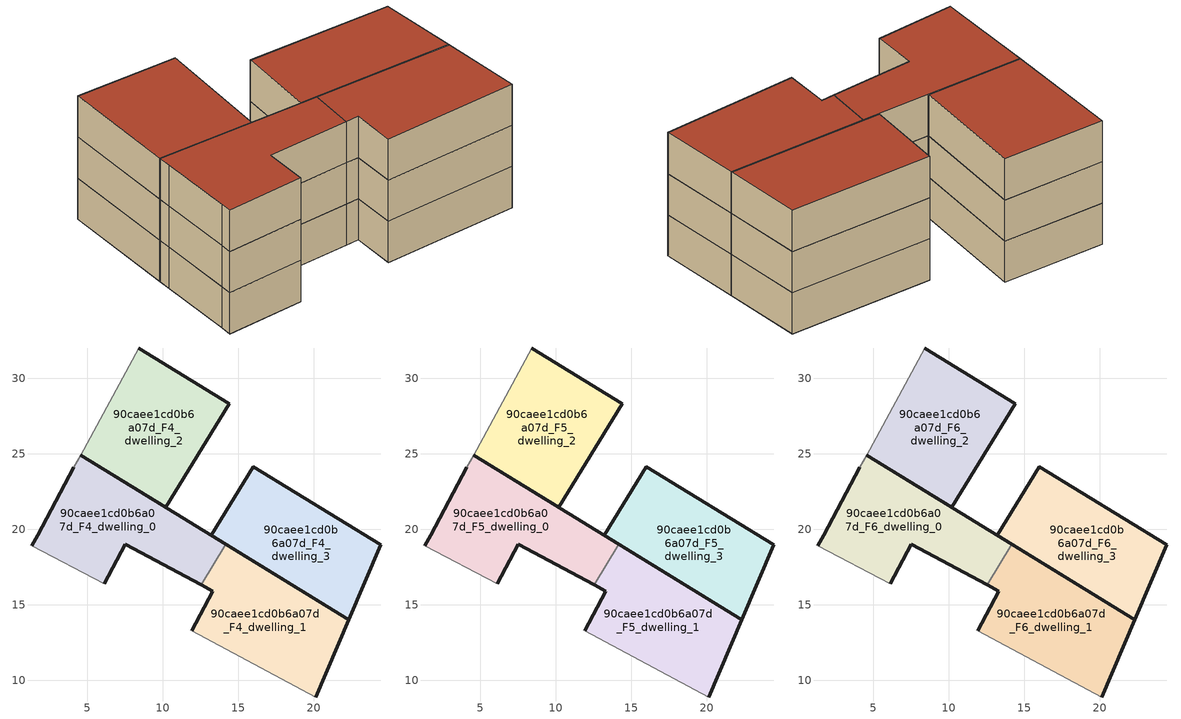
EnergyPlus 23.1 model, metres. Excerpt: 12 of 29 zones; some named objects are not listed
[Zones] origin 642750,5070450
90caee1cd0b6a07d_F4_dwelling_0
 floor to 90caee1cd0b6a07d_F3_dwelling_0 (EU_floor_Construction): 12.54,16.32 14.19,19 4.56,24.91 4.12,24.11 1.72,19.61 1.32,18.91 6.12,16.4 7.52,19 z12
 wall outside (EU_wall_Construction): 1.32,18.91 1.72,19.61 4.12,24.11 / 4.56,24.91 14.19,19 / 12.54,16.32 7.52,19 6.12,16.4 z12:15
 wall adiabatic (EU_wall_Construction): 4.12,24.11 4.56,24.91 / 6.12,16.4 1.32,18.91 z12:15
 wall to 90caee1cd0b6a07d_F4_dwelling_1 (EU_wall_Construction): 14.19,19 12.54,16.32 z12:15
90caee1cd0b6a07d_F4_dwelling_1
 floor to 90caee1cd0b6a07d_F3_dwelling_1 (EU_floor_Construction): 20.13,8.89 22.32,14.01 14.19,19 12.54,16.32 13.33,15.9 11.92,13.3 z12
 wall outside (EU_wall_Construction): 11.92,13.3 13.33,15.9 12.54,16.32 / 14.19,19 22.32,14.01 20.13,8.89 z12:15
 wall adiabatic (EU_wall_Construction): 20.13,8.89 11.92,13.3 z12:15
90caee1cd0b6a07d_F4_dwelling_2
 floor to 90caee1cd0b6a07d_F3_dwelling_2 (EU_floor_Construction): 10.19,21.45 14.41,28.33 8.43,32.01 4.56,24.91 z12
 wall outside (EU_wall_Construction): 8.43,32.01 14.41,28.33 10.19,21.45 4.56,24.91 z12:15
 wall adiabatic (EU_wall_Construction): 4.56,24.91 8.43,32.01 z12:15
90caee1cd0b6a07d_F4_dwelling_3
 floor to 90caee1cd0b6a07d_F3_dwelling_3 (EU_floor_Construction): 22.32,14.01 24.45,18.98 16.01,24.16 13.22,19.6 z12
 wall outside (EU_wall_Construction): 16.01,24.16 24.45,18.98 22.32,14.01 13.22,19.6 16.01,24.16 z12:15
90caee1cd0b6a07d_F5_dwelling_0
 floor to 90caee1cd0b6a07d_F4_dwelling_0 (EU_floor_Construction): 12.54,16.32 14.19,19 4.56,24.91 4.12,24.11 1.72,19.61 1.32,18.91 6.12,16.4 7.52,19 z15
 wall outside (EU_wall_Construction): 1.32,18.91 1.72,19.61 4.12,24.11 / 4.56,24.91 14.19,19 / 12.54,16.32 7.52,19 6.12,16.4 z15:18
 wall adiabatic (EU_wall_Construction): 4.12,24.11 4.56,24.91 / 6.12,16.4 1.32,18.91 z15:18
 wall to 90caee1cd0b6a07d_F5_dwelling_1 (EU_wall_Construction): 14.19,19 12.54,16.32 z15:18
90caee1cd0b6a07d_F5_dwelling_1
 floor to 90caee1cd0b6a07d_F4_dwelling_1 (EU_floor_Construction): 20.13,8.89 22.32,14.01 14.19,19 12.54,16.32 13.33,15.9 11.92,13.3 z15
 wall outside (EU_wall_Construction): 11.92,13.3 13.33,15.9 12.54,16.32 / 14.19,19 22.32,14.01 20.13,8.89 z15:18
 wall adiabatic (EU_wall_Construction): 20.13,8.89 11.92,13.3 z15:18
90caee1cd0b6a07d_F5_dwelling_2
 floor to 90caee1cd0b6a07d_F4_dwelling_2 (EU_floor_Construction): 10.19,21.45 14.41,28.33 8.43,32.01 4.56,24.91 z15
 wall outside (EU_wall_Construction): 8.43,32.01 14.41,28.33 10.19,21.45 4.56,24.91 z15:18
 wall adiabatic (EU_wall_Construction): 4.56,24.91 8.43,32.01 z15:18
90caee1cd0b6a07d_F5_dwelling_3
 floor to 90caee1cd0b6a07d_F4_dwelling_3 (EU_floor_Construction): 22.32,14.01 24.45,18.98 16.01,24.16 13.22,19.6 z15
 wall outside (EU_wall_Construction): 16.01,24.16 24.45,18.98 22.32,14.01 13.22,19.6 16.01,24.16 z15:18
90caee1cd0b6a07d_F6_dwelling_0
 floor to 90caee1cd0b6a07d_F5_dwelling_0 (EU_floor_Construction): 12.54,16.32 14.19,19 4.56,24.91 4.12,24.11 1.72,19.61 1.32,18.91 6.12,16.4 7.52,19 z18
 wall outside (EU_wall_Construction): 1.32,18.91 1.72,19.61 4.12,24.11 / 4.56,24.91 14.19,19 / 12.54,16.32 7.52,19 6.12,16.4 z18:21
 wall adiabatic (EU_wall_Construction): 4.12,24.11 4.56,24.91 / 6.12,16.4 1.32,18.91 z18:21
 wall to 90caee1cd0b6a07d_F6_dwelling_1 (EU_wall_Construction): 14.19,19 12.54,16.32 z18:21
 roof outside (EU_roof_Construction): 14.19,19 12.54,16.32 7.52,19 6.12,16.4 1.32,18.91 1.72,19.61 4.12,24.11 4.56,24.91 z21
90caee1cd0b6a07d_F6_dwelling_1
 floor to 90caee1cd0b6a07d_F5_dwelling_1 (EU_floor_Construction): 20.13,8.89 22.32,14.01 14.19,19 12.54,16.32 13.33,15.9 11.92,13.3 z18
 wall outside (EU_wall_Construction): 11.92,13.3 13.33,15.9 12.54,16.32 / 14.19,19 22.32,14.01 20.13,8.89 z18:21
 wall adiabatic (EU_wall_Construction): 20.13,8.89 11.92,13.3 z18:21
 roof outside (EU_roof_Construction): 22.32,14.01 20.13,8.89 11.92,13.3 13.33,15.9 12.54,16.32 14.19,19 z21
90caee1cd0b6a07d_F6_dwelling_2
 floor to 90caee1cd0b6a07d_F5_dwelling_2 (EU_floor_Construction): 10.19,21.45 14.41,28.33 8.43,32.01 4.56,24.91 z18
 wall outside (EU_wall_Construction): 8.43,32.01 14.41,28.33 10.19,21.45 4.56,24.91 z18:21
 wall adiabatic (EU_wall_Construction): 4.56,24.91 8.43,32.01 z18:21
 roof outside (EU_roof_Construction): 14.41,28.33 10.19,21.45 4.56,24.91 8.43,32.01 z21
90caee1cd0b6a07d_F6_dwelling_3
 floor to 90caee1cd0b6a07d_F5_dwelling_3 (EU_floor_Construction): 22.32,14.01 24.45,18.98 16.01,24.16 13.22,19.6 z18
 wall outside (EU_wall_Construction): 16.01,24.16 24.45,18.98 22.32,14.01 13.22,19.6 16.01,24.16 z18:21
 roof outside (EU_roof_Construction): 24.45,18.98 22.32,14.01 13.22,19.6 16.01,24.16 z21
[Building]
EU S2 Campaign: North Axis=0; Terrain=City; Solar Distribution=FullExterior
[Site:Location]
Lyon-Bron: Latitude=45.75; Longitude=5; Time Zone=1; Elevation=198
[SizingPeriod:WeatherFileDays]
AnnualSizingPeriod: Begin Month=1; Begin Day of Month=1; End Month=12; End Day of Month=31; Day of Week for Start Day=Monday; Use Weather File Daylight Saving Period=No; Use Weather File Rain and Snow Indicators=No
[MATERIAL]
EU_InternalMass_Material: Roughness=MediumRough; Thickness=0.1; Conductivity=1; Density=1800; Specific Heat=900; Thermal Absorptance=0.9; Solar Absorptance=0.7; Visible Absorptance=0.7
[MATERIAL:NOMASS] Roughness=MediumRough; Thermal Absorptance=0.9; Solar Absorptance=0.7; Visible Absorptance=0.7
Name | Thermal Resistance
EU_wall_NoMass | 0.776494
EU_roof_NoMass | 0.486893
EU_floor_NoMass | 0.421597
[CONSTRUCTION]
EU_wall_Construction: EU_wall_NoMass
EU_roof_Construction: EU_roof_NoMass
EU_floor_Construction: EU_floor_NoMass
EU_InternalMass_Construction: EU_InternalMass_Material
[ZONE] Type=1; Multiplier=1; Ceiling Height=autocalculate; Floor Area=autocalculate; Part of Total Floor Area=Yes
Name | Volume
90caee1cd0b6a07d_F4_dwelling_0; 90caee1cd0b6a07d_F5_dwelling_0; 90caee1cd0b6a07d_F6_dwelling_0 | 165.111
90caee1cd0b6a07d_F4_dwelling_1; 90caee1cd0b6a07d_F5_dwelling_1; 90caee1cd0b6a07d_F6_dwelling_1 | 165.119
90caee1cd0b6a07d_F4_dwelling_2; 90caee1cd0b6a07d_F5_dwelling_2; 90caee1cd0b6a07d_F6_dwelling_2 | 165.107
90caee1cd0b6a07d_F4_dwelling_3; 90caee1cd0b6a07d_F5_dwelling_3; 90caee1cd0b6a07d_F6_dwelling_3 | 165.117
[INTERNALMASS] Construction=EU_InternalMass_Construction
Name | Zone or ZoneList | Surface Area
90caee1cd0b6a07d_F4_dwelling_0_EU_InternalMass | 90caee1cd0b6a07d_F4_dwelling_0 | 68.7998
90caee1cd0b6a07d_F4_dwelling_1_EU_InternalMass | 90caee1cd0b6a07d_F4_dwelling_1 | 68.7966
90caee1cd0b6a07d_F4_dwelling_2_EU_InternalMass | 90caee1cd0b6a07d_F4_dwelling_2 | 68.7987
90caee1cd0b6a07d_F4_dwelling_3_EU_InternalMass | 90caee1cd0b6a07d_F4_dwelling_3 | 68.8057
90caee1cd0b6a07d_F5_dwelling_0_EU_InternalMass | 90caee1cd0b6a07d_F5_dwelling_0 | 68.7998
90caee1cd0b6a07d_F5_dwelling_1_EU_InternalMass | 90caee1cd0b6a07d_F5_dwelling_1 | 68.7966
90caee1cd0b6a07d_F5_dwelling_2_EU_InternalMass | 90caee1cd0b6a07d_F5_dwelling_2 | 68.7987
90caee1cd0b6a07d_F5_dwelling_3_EU_InternalMass | 90caee1cd0b6a07d_F5_dwelling_3 | 68.8057
90caee1cd0b6a07d_F6_dwelling_0_EU_InternalMass | 90caee1cd0b6a07d_F6_dwelling_0 | 68.7998
90caee1cd0b6a07d_F6_dwelling_1_EU_InternalMass | 90caee1cd0b6a07d_F6_dwelling_1 | 68.7966
90caee1cd0b6a07d_F6_dwelling_2_EU_InternalMass | 90caee1cd0b6a07d_F6_dwelling_2 | 68.7987
90caee1cd0b6a07d_F6_dwelling_3_EU_InternalMass | 90caee1cd0b6a07d_F6_dwelling_3 | 68.8057
[OTHEREQUIPMENT] Fuel Type=Electricity; Design Level Calculation Method=Watts/Area; Power per Zone Floor Area=1; Fraction Latent=0; Fraction Radiant=0; Fraction Lost=0; Carbon Dioxide Generation Rate=0; EndUse Subcategory=EU_Step8_InternalGains
Name | Zone or ZoneList or Space or SpaceList | Schedule
EU_Step8_InternalGain_90caee1cd0b6a07d_F4_dwelling_0_f000 | 90caee1cd0b6a07d_F4_dwelling_0 | EU_Step8_GainSchedule_90caee1cd0b6a07d_F4_dwelling_0_f000
EU_Step8_InternalGain_90caee1cd0b6a07d_F4_dwelling_1_f000 | 90caee1cd0b6a07d_F4_dwelling_1 | EU_Step8_GainSchedule_90caee1cd0b6a07d_F4_dwelling_1_f000
EU_Step8_InternalGain_90caee1cd0b6a07d_F4_dwelling_2_f000 | 90caee1cd0b6a07d_F4_dwelling_2 | EU_Step8_GainSchedule_90caee1cd0b6a07d_F4_dwelling_2_f000
EU_Step8_InternalGain_90caee1cd0b6a07d_F4_dwelling_3_f000 | 90caee1cd0b6a07d_F4_dwelling_3 | EU_Step8_GainSchedule_90caee1cd0b6a07d_F4_dwelling_3_f000
EU_Step8_InternalGain_90caee1cd0b6a07d_F5_dwelling_0_f000 | 90caee1cd0b6a07d_F5_dwelling_0 | EU_Step8_GainSchedule_90caee1cd0b6a07d_F5_dwelling_0_f000
EU_Step8_InternalGain_90caee1cd0b6a07d_F5_dwelling_1_f000 | 90caee1cd0b6a07d_F5_dwelling_1 | EU_Step8_GainSchedule_90caee1cd0b6a07d_F5_dwelling_1_f000
EU_Step8_InternalGain_90caee1cd0b6a07d_F5_dwelling_2_f000 | 90caee1cd0b6a07d_F5_dwelling_2 | EU_Step8_GainSchedule_90caee1cd0b6a07d_F5_dwelling_2_f000
EU_Step8_InternalGain_90caee1cd0b6a07d_F5_dwelling_3_f000 | 90caee1cd0b6a07d_F5_dwelling_3 | EU_Step8_GainSchedule_90caee1cd0b6a07d_F5_dwelling_3_f000
EU_Step8_InternalGain_90caee1cd0b6a07d_F6_dwelling_0_f000 | 90caee1cd0b6a07d_F6_dwelling_0 | EU_Step8_GainSchedule_90caee1cd0b6a07d_F6_dwelling_0_f000
EU_Step8_InternalGain_90caee1cd0b6a07d_F6_dwelling_1_f000 | 90caee1cd0b6a07d_F6_dwelling_1 | EU_Step8_GainSchedule_90caee1cd0b6a07d_F6_dwelling_1_f000
EU_Step8_InternalGain_90caee1cd0b6a07d_F6_dwelling_2_f000 | 90caee1cd0b6a07d_F6_dwelling_2 | EU_Step8_GainSchedule_90caee1cd0b6a07d_F6_dwelling_2_f000
EU_Step8_InternalGain_90caee1cd0b6a07d_F6_dwelling_3_f000 | 90caee1cd0b6a07d_F6_dwelling_3 | EU_Step8_GainSchedule_90caee1cd0b6a07d_F6_dwelling_3_f000
[ZONEVENTILATION:DESIGNFLOWRATE] Schedule=EU_AlwaysOn; Design Flow Rate Calculation Method=AirChanges/Hour; Air Changes per Hour=0.693814; Ventilation Type=Natural; Fan Pressure Rise=0; Fan Total Efficiency=1; Constant Term Coefficient=1; Temperature Term Coefficient=0; Velocity Term Coefficient=0; Velocity Squared Term Coefficient=0; Minimum Indoor Temperature=-100; Maximum Indoor Temperature=100; Delta Temperature=-100; Minimum Outdoor Temperature=-100; Maximum Outdoor Temperature=100; Maximum Wind Speed=40
Name | Zone or ZoneList or Space or SpaceList
EU_ConstantAir_90caee1cd0b6a07d_F4_dwelling_0 | 90caee1cd0b6a07d_F4_dwelling_0
EU_ConstantAir_90caee1cd0b6a07d_F4_dwelling_1 | 90caee1cd0b6a07d_F4_dwelling_1
EU_ConstantAir_90caee1cd0b6a07d_F4_dwelling_2 | 90caee1cd0b6a07d_F4_dwelling_2
EU_ConstantAir_90caee1cd0b6a07d_F4_dwelling_3 | 90caee1cd0b6a07d_F4_dwelling_3
EU_ConstantAir_90caee1cd0b6a07d_F5_dwelling_0 | 90caee1cd0b6a07d_F5_dwelling_0
EU_ConstantAir_90caee1cd0b6a07d_F5_dwelling_1 | 90caee1cd0b6a07d_F5_dwelling_1
EU_ConstantAir_90caee1cd0b6a07d_F5_dwelling_2 | 90caee1cd0b6a07d_F5_dwelling_2
EU_ConstantAir_90caee1cd0b6a07d_F5_dwelling_3 | 90caee1cd0b6a07d_F5_dwelling_3
EU_ConstantAir_90caee1cd0b6a07d_F6_dwelling_0 | 90caee1cd0b6a07d_F6_dwelling_0
EU_ConstantAir_90caee1cd0b6a07d_F6_dwelling_1 | 90caee1cd0b6a07d_F6_dwelling_1
EU_ConstantAir_90caee1cd0b6a07d_F6_dwelling_2 | 90caee1cd0b6a07d_F6_dwelling_2
EU_ConstantAir_90caee1cd0b6a07d_F6_dwelling_3 | 90caee1cd0b6a07d_F6_dwelling_3
[HVACTEMPLATE:THERMOSTAT] Constant Heating Setpoint=20; Constant Cooling Setpoint=50
EU_HeatOnly_90caee1cd0b6a07d_F6_dwelling_1; EU_HeatOnly_90caee1cd0b6a07d_F6_dwelling_2; EU_HeatOnly_90caee1cd0b6a07d_F6_dwelling_3
[HVACTEMPLATE:ZONE:IDEALLOADSAIRSYSTEM] System Availability Schedule=EU_AlwaysOn; Maximum Heating Supply Air Temperature=50; Minimum Cooling Supply Air Temperature=13; Maximum Heating Supply Air Humidity Ratio=0.0156; Minimum Cooling Supply Air Humidity Ratio=0.0077; Heating Limit=NoLimit; Cooling Limit=NoLimit; Heating Availability Schedule=EU_AlwaysOn; Cooling Availability Schedule=EU_CoolingOff; Dehumidification Control Type=ConstantSensibleHeatRatio; Cooling Sensible Heat Ratio=0.7; Dehumidification Setpoint=60; Humidification Control Type=None; Humidification Setpoint=30; Outdoor Air Method=None; Outdoor Air Flow Rate per Person=0.00944; Outdoor Air Flow Rate per Zone Floor Area=0; Outdoor Air Flow Rate per Zone=0; Demand Controlled Ventilation Type=None; Outdoor Air Economizer Type=NoEconomizer; Heat Recovery Type=None; Sensible Heat Recovery Effectiveness=0.7; Latent Heat Recovery Effectiveness=0.65
Name | Template Thermostat
90caee1cd0b6a07d_F4_dwelling_0 | EU_HeatOnly_90caee1cd0b6a07d_F4_dwelling_0
90caee1cd0b6a07d_F4_dwelling_1 | EU_HeatOnly_90caee1cd0b6a07d_F4_dwelling_1
90caee1cd0b6a07d_F4_dwelling_2 | EU_HeatOnly_90caee1cd0b6a07d_F4_dwelling_2
90caee1cd0b6a07d_F4_dwelling_3 | EU_HeatOnly_90caee1cd0b6a07d_F4_dwelling_3
90caee1cd0b6a07d_F5_dwelling_0 | EU_HeatOnly_90caee1cd0b6a07d_F5_dwelling_0
90caee1cd0b6a07d_F5_dwelling_1 | EU_HeatOnly_90caee1cd0b6a07d_F5_dwelling_1
90caee1cd0b6a07d_F5_dwelling_2 | EU_HeatOnly_90caee1cd0b6a07d_F5_dwelling_2
90caee1cd0b6a07d_F5_dwelling_3 | EU_HeatOnly_90caee1cd0b6a07d_F5_dwelling_3
90caee1cd0b6a07d_F6_dwelling_0 | EU_HeatOnly_90caee1cd0b6a07d_F6_dwelling_0
90caee1cd0b6a07d_F6_dwelling_1 | EU_HeatOnly_90caee1cd0b6a07d_F6_dwelling_1
90caee1cd0b6a07d_F6_dwelling_2 | EU_HeatOnly_90caee1cd0b6a07d_F6_dwelling_2
90caee1cd0b6a07d_F6_dwelling_3 | EU_HeatOnly_90caee1cd0b6a07d_F6_dwelling_3
[SIZING:ZONE] Zone Cooling Design Supply Air Temperature Input Method=SupplyAirTemperature; Zone Cooling Design Supply Air Temperature=13; Zone Heating Design Supply Air Temperature Input Method=SupplyAirTemperature; Zone Heating Design Supply Air Temperature=50; Zone Cooling Design Supply Air Humidity Ratio=0.008; Zone Heating Design Supply Air Humidity Ratio=0.008; Cooling Design Air Flow Method=DesignDay; Cooling Design Air Flow Rate=0; Cooling Minimum Air Flow per Zone Floor Area=0.000762; Cooling Minimum Air Flow=0; Cooling Minimum Air Flow Fraction=0.2; Heating Design Air Flow Method=DesignDay; Heating Design Air Flow Rate=0; Heating Maximum Air Flow per Zone Floor Area=0.002032; Heating Maximum Air Flow=0.141576; Heating Maximum Air Flow Fraction=0.3; Account for Dedicated Outdoor Air System=No; Dedicated Outdoor Air System Control Strategy=NeutralSupplyAir; Dedicated Outdoor Air Low Setpoint Temperature for Design=autosize; Dedicated Outdoor Air High Setpoint Temperature for Design=autosize; Zone Load Sizing Method=Sensible Load Only No Latent Load; Zone Latent Cooling Design Supply Air Humidity Ratio Input Method=HumidityRatioDifference; Zone Cooling Design Supply Air Humidity Ratio Difference=0.005; Zone Latent Heating Design Supply Air Humidity Ratio Input Method=HumidityRatioDifference; Zone Humidification Design Supply Air Humidity Ratio Difference=0.005
90caee1cd0b6a07d_F4_dwelling_0; 90caee1cd0b6a07d_F4_dwelling_1; 90caee1cd0b6a07d_F4_dwelling_2; 90caee1cd0b6a07d_F4_dwelling_3; 90caee1cd0b6a07d_F5_dwelling_0; 90caee1cd0b6a07d_F5_dwelling_1; 90caee1cd0b6a07d_F5_dwelling_2; 90caee1cd0b6a07d_F5_dwelling_3; 90caee1cd0b6a07d_F6_dwelling_0; 90caee1cd0b6a07d_F6_dwelling_1; 90caee1cd0b6a07d_F6_dwelling_2; 90caee1cd0b6a07d_F6_dwelling_3
[SCHEDULE:CONSTANT]
Name | Hourly Value
EU_AlwaysOn | 1
EU_CoolingOff | 0
[SCHEDULE:FILE] Column Number=1; Rows to Skip at Top=0; Number of Hours of Data=8760; Column Separator=Comma; Interpolate to Timestep=No; Minutes per Item=60; Adjust Schedule for Daylight Savings=Yes
Name | File
EU_Step8_GainSchedule_90caee1cd0b6a07d_F4_dwelling_0_f000 | ../../schedules/90caee1cd0b6a07d/90caee1cd0b6a07d_F4_dwelling_0_f000_gain.csv
EU_Step8_GainSchedule_90caee1cd0b6a07d_F4_dwelling_1_f000 | ../../schedules/90caee1cd0b6a07d/90caee1cd0b6a07d_F4_dwelling_1_f000_gain.csv
EU_Step8_GainSchedule_90caee1cd0b6a07d_F4_dwelling_2_f000 | ../../schedules/90caee1cd0b6a07d/90caee1cd0b6a07d_F4_dwelling_2_f000_gain.csv
EU_Step8_GainSchedule_90caee1cd0b6a07d_F4_dwelling_3_f000 | ../../schedules/90caee1cd0b6a07d/90caee1cd0b6a07d_F4_dwelling_3_f000_gain.csv
EU_Step8_GainSchedule_90caee1cd0b6a07d_F5_dwelling_0_f000 | ../../schedules/90caee1cd0b6a07d/90caee1cd0b6a07d_F5_dwelling_0_f000_gain.csv
EU_Step8_GainSchedule_90caee1cd0b6a07d_F5_dwelling_1_f000 | ../../schedules/90caee1cd0b6a07d/90caee1cd0b6a07d_F5_dwelling_1_f000_gain.csv
EU_Step8_GainSchedule_90caee1cd0b6a07d_F5_dwelling_2_f000 | ../../schedules/90caee1cd0b6a07d/90caee1cd0b6a07d_F5_dwelling_2_f000_gain.csv
EU_Step8_GainSchedule_90caee1cd0b6a07d_F5_dwelling_3_f000 | ../../schedules/90caee1cd0b6a07d/90caee1cd0b6a07d_F5_dwelling_3_f000_gain.csv
EU_Step8_GainSchedule_90caee1cd0b6a07d_F6_dwelling_0_f000 | ../../schedules/90caee1cd0b6a07d/90caee1cd0b6a07d_F6_dwelling_0_f000_gain.csv
EU_Step8_GainSchedule_90caee1cd0b6a07d_F6_dwelling_1_f000 | ../../schedules/90caee1cd0b6a07d/90caee1cd0b6a07d_F6_dwelling_1_f000_gain.csv
EU_Step8_GainSchedule_90caee1cd0b6a07d_F6_dwelling_2_f000 | ../../schedules/90caee1cd0b6a07d/90caee1cd0b6a07d_F6_dwelling_2_f000_gain.csv
EU_Step8_GainSchedule_90caee1cd0b6a07d_F6_dwelling_3_f000 | ../../schedules/90caee1cd0b6a07d/90caee1cd0b6a07d_F6_dwelling_3_f000_gain.csv
